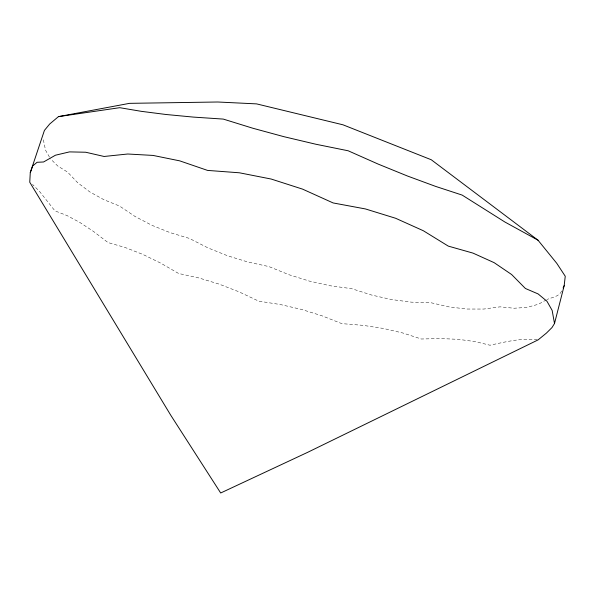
<?xml version="1.0" encoding="UTF-8"?>
<svg xmlns="http://www.w3.org/2000/svg" width="595" height="595" viewBox="0 0 595 595"><rect width="100%" height="100%" fill="white"/><g stroke="black" fill="none" stroke-linecap="round" stroke-linejoin="round"><path stroke-width="0.45" stroke-dasharray="2.98 2.23" d="M561.665 290.977C559.099 296.838 552.227 297.195 547.147 299.449M546.359 299.887L538.475 304.231L526.835 307.407L513.991 308.24L500.075 306.841L483.742 309.05L466.74 309.036L449.188 306.923L431.189 302.788L411.405 302.156L391.503 299.545L371.563 295.031L351.675 288.672L330.448 285.801L309.541 281.145L289.014 274.734L268.947 266.59L247.907 262.016L227.573 255.783L208.027 247.914L189.359 238.402L170.073 232.623L151.926 225.312L135.035 216.461L119.535 206.041L103.828 199.675L89.815 191.91L77.67 182.717L67.555 172.081L57.76 165.998L50.352 158.701M537.226 339.827C521.302 337.789 505.43 341.902 489.968 345.219L475.1 341.582L458.633 339.373L440.672 338.533L421.32 339.009L402.912 333.014L383.478 328.477L363.084 325.353L341.775 323.62L321.865 315.752L301.382 309.393L280.334 304.528L258.758 301.159L239.012 291.833L219.064 284.09L198.923 277.962L178.619 273.484L160.643 263.087L142.852 254.415L125.285 247.542L107.978 242.544L93.646 231.544L79.975 222.523L67.056 215.583L54.956 210.868L39.59 191.501L32.532 184.413M49.482 157.147L45.54 150.163L43.16 138.888"/><path stroke-width="0.89" d="M30.278 172.647L29.75 182.226L170.825 415.347L220.686 492.995L307.853 452.237L538.088 339.901L546.441 333.074L551.981 327.577L554.503 323.524L564.172 285.689L565.25 276.244L556.749 263.295L537.999 240.187L431.256 159.75L342.988 124.809L256.586 103.887L217.785 102.005L129.539 103.344L58.459 116.627L49.712 123.991L44.417 130.409L30.278 172.647L32.688 165.931L37.083 162.294L43.561 161.981L55.447 155.213L69.511 151.889L85.732 152.238L104.08 156.47L127.754 154.008L153.064 155.429L179.757 160.866L207.566 170.408L239.383 172.788L271.194 179.043L302.572 189.128L333.118 202.94L365.434 208.942L395.615 218.268L423.328 230.734L448.273 246.107L473.003 253.113L494.147 262.663L511.626 274.526L525.407 288.486L538.118 293.93L546.976 301.293L552.145 310.389L554.503 323.524M563.101 287.958L564.172 285.689M58.459 116.627L119.729 107.688L141.298 111.332L165.938 114.485L193.382 117.096L223.296 119.089L252.83 128.237L283.822 136.657L315.774 144.221L348.179 150.78L378.16 164.086L407.449 176.008L435.585 186.384L462.159 195.086L504.932 222.039L537.999 240.187"/></g></svg>
